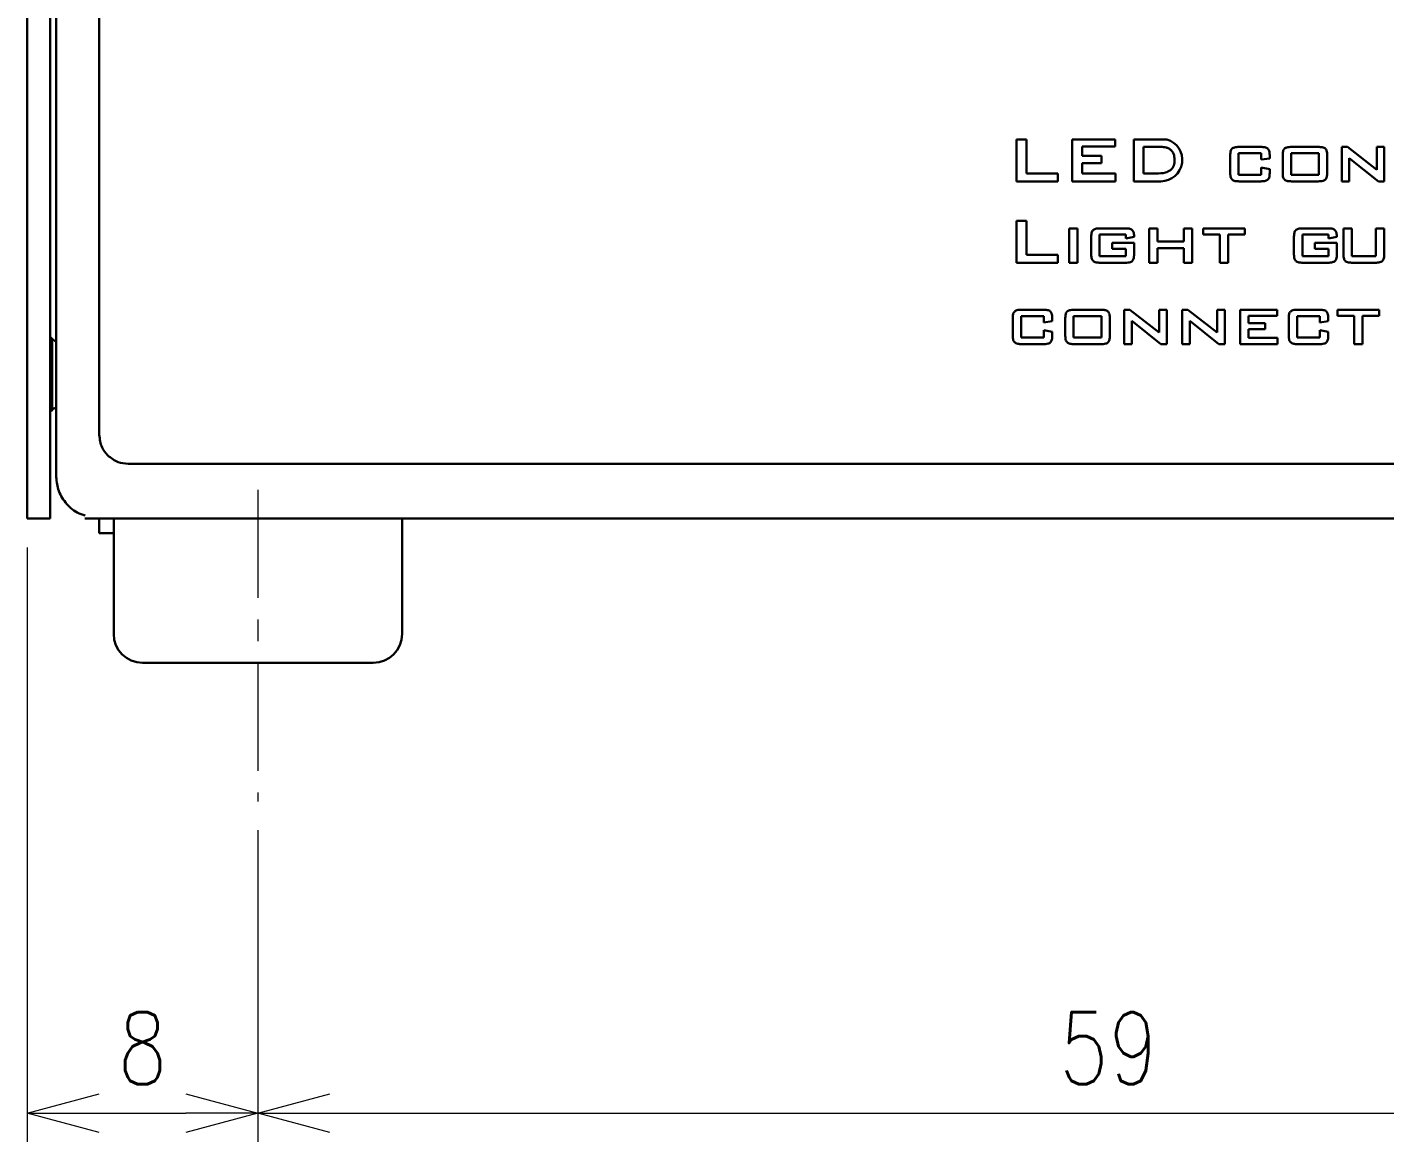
# Model space of a CAD drawing. Header units: millimetres. Extents: x 44 to 347, y 16 to 171.
# Drawn here: x 44.38 to 91.46, y 15.7 to 54.35 of the extents above; entities that cross this region are included whole.
import ezdxf

# ---------------------------------------------------------------- set-up
doc = ezdxf.new("R2010")
doc.units = ezdxf.units.MM
doc.linetypes.add('CENTER', pattern=[2, 1.25, -0.25, 0.25, -0.25])
doc.layers.get('0').update_dxf_attribs({"lineweight": 30})
doc.layers.get('Defpoints').update_dxf_attribs({"lineweight": 9})
doc.layers.add('2KD_寸法１', color=7, linetype='Continuous', lineweight=15)
doc.layers.add('2KD_寸法１ @ 1', color=7, linetype='Continuous', lineweight=15)
doc.styles.get("Standard").update_dxf_attribs({"font": 'simplex.shx', "width": 0.8, "bigfont": 'extfont.shx'})
doc.dimstyles.new('KD-STD', dxfattribs={"dimscale": 0, "dimtxt": 2.5, "dimasz": 2.5, "dimexe": 1, "dimexo": 1, "dimgap": 1, "dimtad": 1, "dimdsep": 46, "dimtxsty": 'Standard', "dimblk": 'OPEN30', "dimcen": 0, "dimadec": 0, "dimazin": 0, "dimtfac": 1, "dimtmove": 0, "dimatfit": 3, "dimldrblk": 'OPEN30', "dimfxl": 1, "dimtolj": 1, "dimtzin": 0, "dimlwd": 15, "dimlwe": 15, "dimarcsym": 0})

# ---------------------------------------------------------------- blocks, each defined once
blk = doc.blocks.new('_Open30')
at = {"lineweight": -2}
for p, q in [((-1, 0.268), (0, 0)), ((0, 0), (-1, -0.268)), ((0, 0), (-1, 0))]:
    blk.add_line(p, q, dxfattribs=at)
blk = doc.blocks.new('*D61')
at = {"layer": '2KD_寸法１', "color": 0, "lineweight": 15}
for p, q in [((44.382, 36.308), (44.382, 15.697)), ((52.382, 26.504), (52.382, 15.697)), ((46.882, 16.697), (49.882, 16.697))]:
    blk.add_line(p, q, dxfattribs=at)
at = {"layer": 'Defpoints', "color": 0}
for p in [(44.382, 37.308), (52.382, 27.504), (52.382, 16.697)]:
    blk.add_point(p, dxfattribs=at)
at = {"layer": '2KD_寸法１', "color": 0, "lineweight": 15, "xscale": 2.5, "yscale": 2.5, "zscale": 2.5, "rotation": 180}
blk.add_blockref('_Open30', (44.382, 16.697), dxfattribs=at)
at = {"layer": '2KD_寸法１', "color": 0, "lineweight": 15, "xscale": 2.5, "yscale": 2.5, "zscale": 2.5}
blk.add_blockref('_Open30', (52.382, 16.697), dxfattribs=at)
at = {"layer": '2KD_寸法１', "color": 0, "insert": (48.382, 18.947), "char_height": 2.5, "attachment_point": 5}
blk.add_mtext('\\A1;8', dxfattribs=at)
blk = doc.blocks.new('*D62')
at = {"layer": '2KD_寸法１', "color": 0, "lineweight": 15}
for p, q in [((52.382, 26.504), (52.382, 15.697)), ((111.382, 26.504), (111.382, 15.697)), ((54.882, 16.697), (108.882, 16.697))]:
    blk.add_line(p, q, dxfattribs=at)
at = {"layer": 'Defpoints', "color": 0}
for p in [(52.382, 27.504), (111.382, 27.504), (111.382, 16.697)]:
    blk.add_point(p, dxfattribs=at)
at = {"layer": '2KD_寸法１', "color": 0, "lineweight": 15, "xscale": 2.5, "yscale": 2.5, "zscale": 2.5, "rotation": 180}
blk.add_blockref('_Open30', (52.382, 16.697), dxfattribs=at)
at = {"layer": '2KD_寸法１', "color": 0, "lineweight": 15, "xscale": 2.5, "yscale": 2.5, "zscale": 2.5}
blk.add_blockref('_Open30', (111.382, 16.697), dxfattribs=at)
at = {"layer": '2KD_寸法１', "color": 0, "insert": (81.882, 18.947), "char_height": 2.5, "attachment_point": 5}
blk.add_mtext('\\A1;59', dxfattribs=at)
blk = doc.blocks.new('A$C5FB41904')
for p, q in [((-37.5, 103.8), (-37.5, 0)), ((-36.7, 103.8), (-36.7, 0)), ((-36.5, 103), (-36.5, 1.854)), ((-35, 101.9), (-35, 2.9)), ((-2.85, 13.151), (-3.189, 13.151)), ((-3.189, 13.151), (-3.189, 11.694)), ((-2.85, 11.968), (-2.85, 13.151)), ((0.23, 13.151), (-1.261, 13.151)), ((-1.261, 13.151), (-1.261, 11.694)), ((-0.922, 12.577), (-0.922, 12.903)), ((-0.922, 12.903), (0.23, 12.903)), ((0.23, 12.903), (0.23, 13.151)), ((2.014, 13.151), (0.869, 13.151)), ((0.869, 13.151), (0.869, 11.694)), ((1.208, 12.89), (1.208, 11.968)), ((1.809, 12.89), (1.208, 12.89)), ((5.273, 12.887), (4.528, 12.887)), ((7.269, 12.887), (6.346, 12.887)), ((8.282, 12.887), (8.082, 12.887)), ((8.082, 12.887), (8.082, 11.694)), ((9.295, 12.095), (8.282, 12.887)), ((9.558, 12.887), (9.295, 12.887)), ((9.295, 12.887), (9.295, 12.095)), ((9.558, 11.694), (9.558, 12.887)), ((-0.25, 12.577), (-0.922, 12.577)), ((-0.922, 11.968), (-0.922, 12.329)), ((-0.922, 12.329), (-0.25, 12.329)), ((-0.25, 12.329), (-0.25, 12.577)), ((4.218, 12.606), (4.218, 11.976)), ((4.508, 11.923), (4.508, 12.668)), ((4.508, 12.668), (5.292, 12.668)), ((5.292, 12.668), (5.292, 12.448)), ((5.292, 12.448), (5.586, 12.49)), ((5.586, 12.49), (5.586, 12.606)), ((6.036, 12.606), (6.036, 11.976)), ((6.326, 12.668), (6.326, 11.923)), ((7.288, 12.668), (6.326, 12.668)), ((7.288, 11.923), (7.288, 12.668)), ((7.579, 11.976), (7.579, 12.606)), ((8.347, 11.694), (8.347, 12.499)), ((8.347, 12.499), (9.357, 11.694)), ((-1.758, 11.968), (-2.85, 11.968)), ((-1.758, 11.694), (-1.758, 11.968)), ((0.243, 11.968), (-0.922, 11.968)), ((0.243, 11.694), (0.243, 11.968)), ((1.208, 11.968), (1.646, 11.968)), ((5.292, 11.923), (4.508, 11.923)), ((5.586, 12.117), (5.292, 12.176)), ((5.292, 12.176), (5.292, 11.923)), ((5.586, 11.976), (5.586, 12.117)), ((6.326, 11.923), (7.288, 11.923)), ((-3.189, 11.694), (-1.758, 11.694)), ((-1.261, 11.694), (0.243, 11.694)), ((0.869, 11.694), (1.809, 11.694)), ((4.528, 11.694), (5.273, 11.694)), ((6.346, 11.694), (7.269, 11.694)), ((8.082, 11.694), (8.347, 11.694)), ((9.357, 11.694), (9.558, 11.694)), ((-2.85, 10.328), (-3.189, 10.328)), ((-3.189, 10.328), (-3.189, 8.872)), ((-2.85, 9.146), (-2.85, 10.328)), ((-1.078, 10.065), (-1.368, 10.065)), ((-1.368, 10.065), (-1.368, 8.872)), ((-1.078, 8.872), (-1.078, 10.065)), ((0.572, 10.065), (-0.292, 10.065)), ((1.7, 10.065), (1.406, 10.065)), ((1.406, 10.065), (1.406, 8.872)), ((1.7, 9.612), (1.7, 10.065)), ((2.899, 10.065), (2.608, 10.065)), ((2.608, 10.065), (2.608, 9.612)), ((2.899, 8.872), (2.899, 10.065)), ((4.721, 10.065), (3.276, 10.065)), ((3.276, 10.065), (3.276, 9.852)), ((4.721, 9.852), (4.721, 10.065)), ((7.602, 10.065), (6.738, 10.065)), ((8.432, 10.065), (8.143, 10.065)), ((8.143, 10.065), (8.143, 9.154)), ((8.432, 9.095), (8.432, 10.065)), ((9.556, 10.065), (9.263, 10.065)), ((9.263, 10.065), (9.263, 9.095)), ((9.556, 9.154), (9.556, 10.065)), ((-0.602, 9.784), (-0.602, 9.154)), ((-0.311, 9.1), (-0.311, 9.846)), ((-0.311, 9.846), (0.597, 9.846)), ((0.882, 9.566), (0.123, 9.566)), ((0.123, 9.566), (0.123, 9.354)), ((0.597, 9.846), (0.597, 9.718)), ((0.597, 9.718), (0.882, 9.766)), ((0.882, 9.766), (0.882, 9.798)), ((0.882, 9.14), (0.882, 9.566)), ((2.608, 9.612), (1.7, 9.612)), ((3.276, 9.852), (3.852, 9.852)), ((3.852, 9.852), (3.852, 8.872)), ((4.143, 8.872), (4.143, 9.852)), ((4.143, 9.852), (4.721, 9.852)), ((6.428, 9.784), (6.428, 9.154)), ((6.719, 9.1), (6.719, 9.846)), ((6.719, 9.846), (7.627, 9.846)), ((7.912, 9.566), (7.153, 9.566)), ((7.153, 9.566), (7.153, 9.354)), ((7.627, 9.846), (7.627, 9.718)), ((7.627, 9.718), (7.912, 9.766)), ((7.912, 9.766), (7.912, 9.798)), ((7.912, 9.14), (7.912, 9.566)), ((-1.758, 9.146), (-2.85, 9.146)), ((-1.758, 8.872), (-1.758, 9.146)), ((0.597, 9.1), (-0.311, 9.1)), ((0.123, 9.354), (0.597, 9.354)), ((0.597, 9.354), (0.597, 9.1)), ((1.7, 8.872), (1.7, 9.375)), ((1.7, 9.375), (2.608, 9.375)), ((2.608, 9.375), (2.608, 8.872)), ((7.627, 9.1), (6.719, 9.1)), ((7.153, 9.354), (7.627, 9.354)), ((7.627, 9.354), (7.627, 9.1)), ((9.263, 9.095), (8.432, 9.095)), ((-3.189, 8.872), (-1.758, 8.872)), ((-1.368, 8.872), (-1.078, 8.872)), ((-0.292, 8.872), (0.572, 8.872)), ((1.406, 8.872), (1.7, 8.872)), ((2.608, 8.872), (2.899, 8.872)), ((3.852, 8.872), (4.143, 8.872)), ((6.738, 8.872), (7.602, 8.872)), ((7.602, 8.872), (7.602, 8.873)), ((8.453, 8.872), (9.242, 8.872)), ((-2.269, 7.243), (-3.015, 7.243)), ((-0.268, 7.243), (-1.191, 7.243)), ((0.739, 7.243), (0.54, 7.243)), ((0.54, 7.243), (0.54, 6.05)), ((1.752, 6.451), (0.739, 7.243)), ((2.016, 7.243), (1.752, 7.243)), ((1.752, 7.243), (1.752, 6.451)), ((2.016, 6.05), (2.016, 7.243)), ((2.749, 7.243), (2.549, 7.243)), ((2.549, 7.243), (2.549, 6.05)), ((3.761, 6.451), (2.749, 7.243)), ((4.025, 7.243), (3.761, 7.243)), ((3.761, 7.243), (3.761, 6.451)), ((4.025, 6.05), (4.025, 7.243)), ((5.839, 7.243), (4.558, 7.243)), ((4.558, 7.243), (4.558, 6.05)), ((5.839, 7.032), (5.839, 7.243)), ((7.301, 7.243), (6.555, 7.243)), ((9.38, 7.243), (7.936, 7.243)), ((7.936, 7.243), (7.936, 7.029)), ((9.38, 7.029), (9.38, 7.243)), ((-3.326, 6.96), (-3.326, 6.342)), ((-3.033, 6.277), (-3.033, 7.022)), ((-3.033, 7.022), (-2.25, 7.022)), ((-2.25, 7.022), (-2.25, 6.803)), ((-2.25, 6.803), (-1.957, 6.846)), ((-1.957, 6.846), (-1.957, 6.962)), ((-1.501, 6.962), (-1.501, 6.332)), ((-1.216, 7.024), (-1.216, 6.278)), ((-0.249, 7.024), (-1.216, 7.024)), ((-0.249, 6.278), (-0.249, 7.024)), ((0.042, 6.332), (0.042, 6.962)), ((0.804, 6.05), (0.804, 6.854)), ((0.804, 6.854), (1.814, 6.05)), ((2.813, 6.05), (2.813, 6.854)), ((2.813, 6.854), (3.823, 6.05)), ((4.852, 6.772), (4.852, 7.032)), ((4.852, 7.032), (5.839, 7.032)), ((5.426, 6.772), (4.852, 6.772)), ((5.426, 6.566), (5.426, 6.772)), ((6.244, 6.96), (6.244, 6.342)), ((6.537, 6.277), (6.537, 7.022)), ((6.537, 7.022), (7.32, 7.022)), ((7.32, 7.022), (7.32, 6.803)), ((7.32, 6.803), (7.613, 6.846)), ((7.613, 6.846), (7.613, 6.962)), ((7.936, 7.029), (8.512, 7.029)), ((8.512, 7.029), (8.512, 6.05)), ((8.803, 6.05), (8.803, 7.029)), ((8.803, 7.029), (9.38, 7.029)), ((-36.635, 6.235), (-36.7, 6.3)), ((-36.635, 5), (-36.635, 6.235)), ((-2.248, 6.277), (-3.033, 6.277)), ((-1.955, 6.471), (-2.248, 6.53)), ((-2.248, 6.53), (-2.248, 6.277)), ((-1.955, 6.33), (-1.955, 6.471)), ((-1.216, 6.278), (-0.249, 6.278)), ((4.852, 6.273), (4.852, 6.566)), ((4.852, 6.566), (5.426, 6.566)), ((5.854, 6.273), (4.852, 6.273)), ((5.854, 6.05), (5.854, 6.273)), ((7.322, 6.277), (6.537, 6.277)), ((7.615, 6.471), (7.322, 6.53)), ((7.322, 6.53), (7.322, 6.277)), ((7.615, 6.33), (7.615, 6.471)), ((-3.016, 6.048), (-2.268, 6.048)), ((-1.191, 6.05), (-0.268, 6.05)), ((0.54, 6.05), (0.804, 6.05)), ((1.814, 6.05), (2.016, 6.05)), ((2.549, 6.05), (2.813, 6.05)), ((3.823, 6.05), (4.025, 6.05)), ((4.558, 6.05), (5.854, 6.05)), ((6.554, 6.048), (7.302, 6.048)), ((8.512, 6.05), (8.803, 6.05)), ((-36.635, 3.765), (-36.635, 5)), ((-36.7, 3.7), (-36.635, 3.765)), ((-34, 1.9), (34, 1.9)), ((-36.5, 1.854), (-36.5, 1.5)), ((-37.5, 0), (-36.7, 0)), ((-35.5, 0), (-35, 0)), ((-35, 0), (-35, -0.5)), ((35, 0), (-35, 0)), ((-34.5, 0), (-34.5, -4)), ((-24.5, -4), (-24.5, 0)), ((-34.5, -0.5), (-35, -0.5)), ((-25.5, -5), (-33.5, -5))]:
    blk.add_line(p, q)
for centre, radius, start, end in [((1.809, 12.437), 0.743, 270, 73.9538), ((-36.422, 6.447), 0.3, 225, 255.026), ((-36.422, 3.553), 0.3, 104.974, 135), ((-33.5, -4), 1, 180, 270), ((-25.5, -4), 1, 270, 0)]:
    blk.add_arc(centre, radius, start, end)
for points, knots in [([(2.167, 12.775), (2.142, 12.795), (2.091, 12.836), (1.968, 12.882), (1.872, 12.887), (1.809, 12.89)], [0, 0, 0, 0, 0.246786, 0.512451, 1, 1, 1, 1]), ([(2.288, 12.437), (2.284, 12.512), (2.277, 12.639), (2.199, 12.736), (2.167, 12.775)], [0, 0, 0, 0, 0.597265, 1, 1, 1, 1]), ([(4.282, 12.828), (4.271, 12.815), (4.246, 12.786), (4.222, 12.709), (4.219, 12.648), (4.218, 12.606)], [0, 0, 0, 0, 0.218151, 0.476637, 1, 1, 1, 1]), ([(4.528, 12.887), (4.471, 12.886), (4.399, 12.883), (4.317, 12.855), (4.293, 12.836), (4.282, 12.828)], [0, 0, 0, 0, 0.651763, 0.840348, 1, 1, 1, 1]), ([(5.522, 12.828), (5.507, 12.839), (5.474, 12.862), (5.389, 12.883), (5.32, 12.886), (5.273, 12.887)], [0, 0, 0, 0, 0.205988, 0.463744, 1, 1, 1, 1]), ([(5.586, 12.606), (5.584, 12.657), (5.581, 12.723), (5.55, 12.797), (5.531, 12.818), (5.522, 12.828)], [0, 0, 0, 0, 0.63946, 0.830794, 1, 1, 1, 1]), ([(6.099, 12.828), (6.088, 12.815), (6.063, 12.786), (6.04, 12.709), (6.037, 12.647), (6.036, 12.606)], [0, 0, 0, 0, 0.218002, 0.476313, 1, 1, 1, 1]), ([(6.346, 12.887), (6.289, 12.886), (6.216, 12.883), (6.134, 12.855), (6.11, 12.836), (6.099, 12.828)], [0, 0, 0, 0, 0.654256, 0.84192, 1, 1, 1, 1]), ([(7.516, 12.828), (7.501, 12.839), (7.469, 12.862), (7.384, 12.883), (7.315, 12.886), (7.269, 12.887)], [0, 0, 0, 0, 0.205451, 0.462682, 1, 1, 1, 1]), ([(7.579, 12.606), (7.577, 12.657), (7.574, 12.723), (7.544, 12.797), (7.525, 12.818), (7.516, 12.828)], [0, 0, 0, 0, 0.639746, 0.830885, 1, 1, 1, 1]), ([(2.142, 12.077), (2.167, 12.1), (2.219, 12.146), (2.278, 12.27), (2.284, 12.371), (2.288, 12.437)], [0, 0, 0, 0, 0.251014, 0.513981, 1, 1, 1, 1]), ([(1.646, 11.968), (1.758, 11.969), (1.933, 11.97), (2.087, 12.049), (2.142, 12.077)], [0, 0, 0, 0, 0.641858, 1, 1, 1, 1]), ([(4.218, 11.976), (4.22, 11.925), (4.223, 11.859), (4.254, 11.785), (4.273, 11.763), (4.282, 11.753)], [0, 0, 0, 0, 0.639664, 0.831027, 1, 1, 1, 1]), ([(5.521, 11.754), (5.533, 11.767), (5.557, 11.796), (5.582, 11.873), (5.584, 11.935), (5.586, 11.976)], [0, 0, 0, 0, 0.219, 0.4778, 1, 1, 1, 1]), ([(6.036, 11.976), (6.038, 11.925), (6.04, 11.859), (6.071, 11.785), (6.09, 11.763), (6.099, 11.753)], [0, 0, 0, 0, 0.6405, 0.831526, 1, 1, 1, 1]), ([(7.516, 11.753), (7.527, 11.767), (7.551, 11.796), (7.575, 11.873), (7.577, 11.935), (7.579, 11.976)], [0, 0, 0, 0, 0.217284, 0.475665, 1, 1, 1, 1]), ([(4.282, 11.753), (4.297, 11.743), (4.33, 11.72), (4.414, 11.698), (4.482, 11.696), (4.528, 11.694)], [0, 0, 0, 0, 0.208574, 0.466997, 1, 1, 1, 1]), ([(5.273, 11.694), (5.33, 11.696), (5.403, 11.698), (5.486, 11.727), (5.51, 11.746), (5.521, 11.754)], [0, 0, 0, 0, 0.651727, 0.84034, 1, 1, 1, 1]), ([(6.099, 11.753), (6.113, 11.743), (6.146, 11.719), (6.231, 11.698), (6.299, 11.696), (6.346, 11.694)], [0, 0, 0, 0, 0.205451, 0.462682, 1, 1, 1, 1]), ([(7.269, 11.694), (7.326, 11.696), (7.399, 11.698), (7.481, 11.727), (7.505, 11.745), (7.516, 11.753)], [0, 0, 0, 0, 0.654256, 0.84192, 1, 1, 1, 1]), ([(-0.538, 10.006), (-0.549, 9.993), (-0.574, 9.964), (-0.598, 9.887), (-0.6, 9.825), (-0.602, 9.784)], [0, 0, 0, 0, 0.218151, 0.476637, 1, 1, 1, 1]), ([(-0.292, 10.065), (-0.348, 10.063), (-0.421, 10.061), (-0.503, 10.032), (-0.527, 10.014), (-0.538, 10.006)], [0, 0, 0, 0, 0.651763, 0.840348, 1, 1, 1, 1]), ([(0.817, 10.007), (0.803, 10.017), (0.77, 10.04), (0.685, 10.061), (0.618, 10.064), (0.572, 10.065)], [0, 0, 0, 0, 0.208244, 0.466911, 1, 1, 1, 1]), ([(0.882, 9.798), (0.88, 9.846), (0.877, 9.908), (0.845, 9.977), (0.826, 9.998), (0.817, 10.007)], [0, 0, 0, 0, 0.631735, 0.825511, 1, 1, 1, 1]), ([(6.492, 10.006), (6.481, 9.993), (6.456, 9.964), (6.432, 9.887), (6.43, 9.825), (6.428, 9.784)], [0, 0, 0, 0, 0.218151, 0.476637, 1, 1, 1, 1]), ([(6.738, 10.065), (6.682, 10.063), (6.609, 10.061), (6.527, 10.032), (6.503, 10.014), (6.492, 10.006)], [0, 0, 0, 0, 0.651763, 0.840348, 1, 1, 1, 1]), ([(7.847, 10.007), (7.833, 10.017), (7.8, 10.04), (7.715, 10.061), (7.648, 10.064), (7.602, 10.065)], [0, 0, 0, 0, 0.208244, 0.466911, 1, 1, 1, 1]), ([(7.912, 9.798), (7.91, 9.846), (7.907, 9.908), (7.875, 9.977), (7.856, 9.998), (7.847, 10.007)], [0, 0, 0, 0, 0.631735, 0.825511, 1, 1, 1, 1]), ([(-0.602, 9.154), (-0.6, 9.103), (-0.597, 9.037), (-0.566, 8.962), (-0.547, 8.941), (-0.538, 8.931)], [0, 0, 0, 0, 0.640216, 0.831434, 1, 1, 1, 1]), ([(0.572, 8.872), (0.606, 8.873), (0.668, 8.874), (0.745, 8.89), (0.8, 8.913), (0.822, 8.935), (0.832, 8.946)], [0, 0, 0, 0, 0.369101, 0.661232, 0.844802, 1, 1, 1, 1]), ([(0.832, 8.946), (0.84, 8.959), (0.859, 8.987), (0.878, 9.053), (0.881, 9.106), (0.882, 9.14)], [0, 0, 0, 0, 0.227887, 0.491139, 1, 1, 1, 1]), ([(6.428, 9.154), (6.43, 9.103), (6.433, 9.037), (6.464, 8.962), (6.483, 8.941), (6.492, 8.931)], [0, 0, 0, 0, 0.640216, 0.831434, 1, 1, 1, 1]), ([(7.847, 8.931), (7.859, 8.944), (7.883, 8.971), (7.908, 9.044), (7.91, 9.102), (7.912, 9.14)], [0, 0, 0, 0, 0.224369, 0.484298, 1, 1, 1, 1]), ([(8.143, 9.154), (8.145, 9.103), (8.147, 9.037), (8.179, 8.962), (8.198, 8.941), (8.207, 8.931)], [0, 0, 0, 0, 0.640216, 0.831434, 1, 1, 1, 1]), ([(9.491, 8.932), (9.502, 8.945), (9.527, 8.974), (9.552, 9.051), (9.555, 9.113), (9.556, 9.154)], [0, 0, 0, 0, 0.219465, 0.478316, 1, 1, 1, 1]), ([(-0.538, 8.931), (-0.523, 8.921), (-0.491, 8.897), (-0.406, 8.876), (-0.338, 8.873), (-0.292, 8.872)], [0, 0, 0, 0, 0.207362, 0.46529, 1, 1, 1, 1]), ([(6.492, 8.931), (6.507, 8.921), (6.539, 8.897), (6.624, 8.876), (6.692, 8.873), (6.738, 8.872)], [0, 0, 0, 0, 0.207362, 0.46529, 1, 1, 1, 1]), ([(7.602, 8.873), (7.658, 8.875), (7.73, 8.877), (7.812, 8.905), (7.836, 8.923), (7.847, 8.931)], [0, 0, 0, 0, 0.650389, 0.839714, 1, 1, 1, 1]), ([(8.207, 8.931), (8.221, 8.921), (8.254, 8.897), (8.339, 8.876), (8.407, 8.873), (8.453, 8.872)], [0, 0, 0, 0, 0.207362, 0.46529, 1, 1, 1, 1]), ([(9.242, 8.872), (9.299, 8.874), (9.372, 8.876), (9.455, 8.905), (9.48, 8.923), (9.491, 8.932)], [0, 0, 0, 0, 0.649771, 0.838982, 1, 1, 1, 1]), ([(-3.261, 7.184), (-3.272, 7.17), (-3.297, 7.141), (-3.321, 7.064), (-3.324, 7.002), (-3.326, 6.96)], [0, 0, 0, 0, 0.218217, 0.476693, 1, 1, 1, 1]), ([(-3.015, 7.243), (-3.071, 7.241), (-3.144, 7.239), (-3.226, 7.21), (-3.25, 7.192), (-3.261, 7.184)], [0, 0, 0, 0, 0.651763, 0.840348, 1, 1, 1, 1]), ([(-2.021, 7.184), (-2.035, 7.194), (-2.068, 7.218), (-2.154, 7.239), (-2.223, 7.241), (-2.269, 7.243)], [0, 0, 0, 0, 0.206187, 0.464265, 1, 1, 1, 1]), ([(-1.957, 6.962), (-1.959, 7.013), (-1.961, 7.079), (-1.993, 7.152), (-2.012, 7.174), (-2.021, 7.184)], [0, 0, 0, 0, 0.63946, 0.830794, 1, 1, 1, 1]), ([(-1.438, 7.184), (-1.449, 7.17), (-1.473, 7.141), (-1.497, 7.065), (-1.5, 7.003), (-1.501, 6.962)], [0, 0, 0, 0, 0.218002, 0.476313, 1, 1, 1, 1]), ([(-1.191, 7.243), (-1.248, 7.241), (-1.321, 7.239), (-1.403, 7.21), (-1.427, 7.192), (-1.438, 7.184)], [0, 0, 0, 0, 0.654256, 0.84192, 1, 1, 1, 1]), ([(-0.053, 7.206), (-0.086, 7.218), (-0.156, 7.242), (-0.23, 7.243), (-0.268, 7.243)], [0, 0, 0, 0, 0.48289, 1, 1, 1, 1]), ([(0.042, 6.962), (0.041, 6.995), (0.039, 7.055), (0.019, 7.129), (-0.012, 7.181), (-0.04, 7.198), (-0.053, 7.206)], [0, 0, 0, 0, 0.364952, 0.650892, 0.834235, 1, 1, 1, 1]), ([(6.309, 7.184), (6.298, 7.17), (6.273, 7.141), (6.249, 7.064), (6.246, 7.002), (6.244, 6.96)], [0, 0, 0, 0, 0.218217, 0.476693, 1, 1, 1, 1]), ([(6.555, 7.243), (6.499, 7.241), (6.426, 7.239), (6.344, 7.21), (6.32, 7.192), (6.309, 7.184)], [0, 0, 0, 0, 0.651763, 0.840348, 1, 1, 1, 1]), ([(7.549, 7.184), (7.535, 7.194), (7.502, 7.218), (7.416, 7.239), (7.347, 7.241), (7.301, 7.243)], [0, 0, 0, 0, 0.206187, 0.464265, 1, 1, 1, 1]), ([(7.613, 6.962), (7.611, 7.013), (7.609, 7.079), (7.577, 7.152), (7.558, 7.174), (7.549, 7.184)], [0, 0, 0, 0, 0.63946, 0.830794, 1, 1, 1, 1]), ([(-3.326, 6.342), (-3.323, 6.29), (-3.32, 6.223), (-3.288, 6.148), (-3.268, 6.127), (-3.259, 6.117)], [0, 0, 0, 0, 0.639395, 0.83071, 1, 1, 1, 1]), ([(-2.02, 6.108), (-2.008, 6.121), (-1.984, 6.15), (-1.959, 6.227), (-1.957, 6.289), (-1.955, 6.33)], [0, 0, 0, 0, 0.218682, 0.477608, 1, 1, 1, 1]), ([(-1.501, 6.332), (-1.499, 6.281), (-1.497, 6.214), (-1.466, 6.14), (-1.447, 6.119), (-1.438, 6.109)], [0, 0, 0, 0, 0.6405, 0.831526, 1, 1, 1, 1]), ([(-0.022, 6.109), (-0.011, 6.122), (0.014, 6.151), (0.038, 6.228), (0.04, 6.29), (0.042, 6.332)], [0, 0, 0, 0, 0.217433, 0.475986, 1, 1, 1, 1]), ([(6.244, 6.342), (6.247, 6.29), (6.25, 6.223), (6.282, 6.148), (6.302, 6.127), (6.311, 6.117)], [0, 0, 0, 0, 0.639395, 0.83071, 1, 1, 1, 1]), ([(7.55, 6.108), (7.562, 6.121), (7.586, 6.15), (7.611, 6.227), (7.613, 6.289), (7.615, 6.33)], [0, 0, 0, 0, 0.218682, 0.477608, 1, 1, 1, 1]), ([(-3.259, 6.117), (-3.245, 6.106), (-3.213, 6.081), (-3.13, 6.056), (-3.062, 6.051), (-3.016, 6.048)], [0, 0, 0, 0, 0.207861, 0.466078, 1, 1, 1, 1]), ([(-2.268, 6.048), (-2.211, 6.05), (-2.138, 6.052), (-2.055, 6.081), (-2.031, 6.1), (-2.02, 6.108)], [0, 0, 0, 0, 0.650839, 0.839756, 1, 1, 1, 1]), ([(-1.438, 6.109), (-1.423, 6.098), (-1.391, 6.075), (-1.306, 6.053), (-1.238, 6.051), (-1.191, 6.05)], [0, 0, 0, 0, 0.205451, 0.462682, 1, 1, 1, 1]), ([(-0.268, 6.05), (-0.212, 6.051), (-0.139, 6.054), (-0.057, 6.082), (-0.033, 6.1), (-0.022, 6.109)], [0, 0, 0, 0, 0.651763, 0.840348, 1, 1, 1, 1]), ([(6.311, 6.117), (6.325, 6.106), (6.357, 6.081), (6.44, 6.056), (6.508, 6.051), (6.554, 6.048)], [0, 0, 0, 0, 0.207861, 0.466078, 1, 1, 1, 1]), ([(7.302, 6.048), (7.359, 6.05), (7.432, 6.052), (7.515, 6.081), (7.539, 6.1), (7.55, 6.108)], [0, 0, 0, 0, 0.650839, 0.839756, 1, 1, 1, 1]), ([(-35, 2.9), (-34.982, 2.749), (-34.951, 2.484), (-34.781, 2.281), (-34.707, 2.193)], [0, 0, 0, 0, 0.567441, 1, 1, 1, 1]), ([(-34.707, 2.193), (-34.592, 2.101), (-34.383, 1.935), (-34.119, 1.911), (-34, 1.9)], [0, 0, 0, 0, 0.550119, 1, 1, 1, 1]), ([(-36.5, 1.5), (-36.485, 1.337), (-36.453, 0.997), (-36.187, 0.542), (-35.848, 0.219), (-35.582, 0.135), (-35.485, 0.105)], [0, 0, 0, 0, 0.26346, 0.550121, 0.836796, 1, 1, 1, 1])]:
    blk.add_open_spline(points, degree=3, knots=knots)

msp = doc.modelspace()

# ---------------------------------------------------------------- linework, layer by layer
at = {"layer": '2KD_寸法１', "linetype": 'CENTER', "ltscale": 3}
msp.add_line((52.382, 38.308), (52.382, 27.504), dxfattribs=at)

# ---------------------------------------------------------------- block references
msp.add_blockref('A$C5FB41904', (81.882, 37.308))

# ---------------------------------------------------------------- dimensions: what is measured, and where the dimension line sits
at = {"layer": '2KD_寸法１ @ 1'}
for base, p1, p2, picture, middle in [((52.382, 16.697), (44.382, 37.308), (52.382, 27.504), '*D61', (48.382, 18.947)), ((111.382, 16.697), (52.382, 27.504), (111.382, 27.504), '*D62', (81.882, 18.947))]:
    dim = msp.add_linear_dim(base=base, p1=p1, p2=p2, dimstyle='KD-STD', override={"dimscale": 1, "dimtix": 0, "dimtofl": 1, "dimtmove": 0, "dimatfit": 3}, dxfattribs=at)
    dim.commit()
    dim.dimension.update_dxf_attribs({"geometry": picture, "text_midpoint": middle})

doc.saveas('drawing.dxf')
